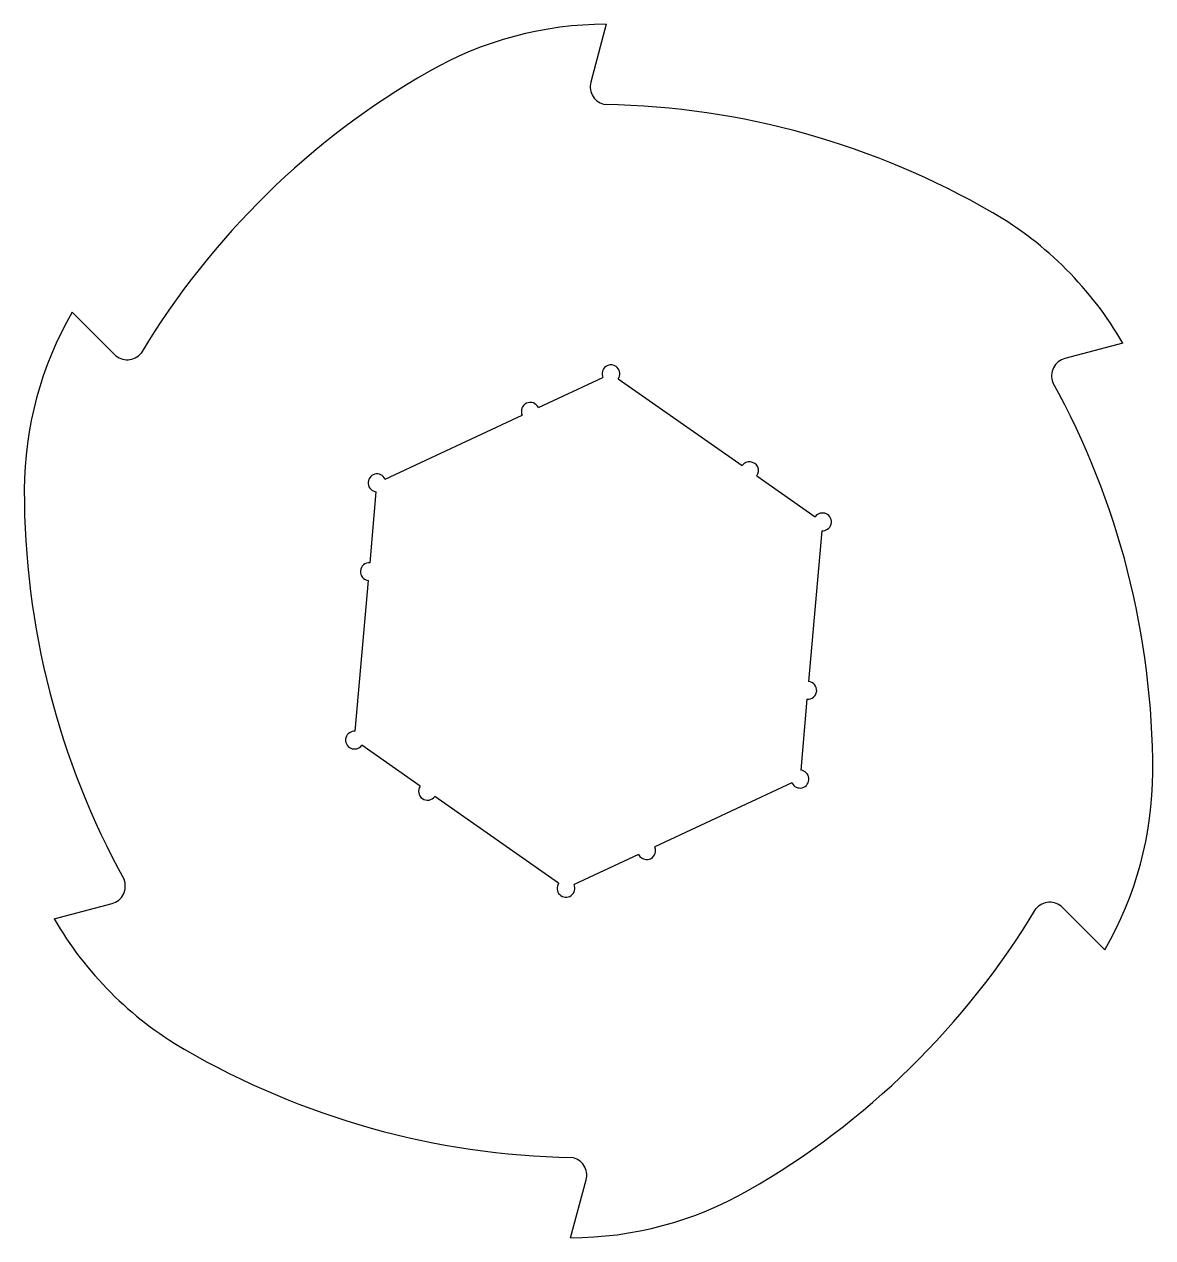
# Model space of a CAD drawing. Extents: x 284 to 411, y 281 to 417.
import ezdxf

# ---------------------------------------------------------------- set-up
doc = ezdxf.new("R2010")
doc.units = 0
doc.linetypes.add('SLD-CONTINUA', pattern=[0])
doc.layers.get('0').update_dxf_attribs({"linetype": 'CONTINUOUS'})

msp = doc.modelspace()

# ---------------------------------------------------------------- linework, layer by layer
at = {"color": 7, "linetype": 'SLD-CONTINUA'}
for p, q in [((349.37, 416.6), (347.64, 410.12)), ((289.52, 384.35), (294.26, 379.61)), ((407.23, 380.89), (400.75, 379.15)), ((341.76, 373.66), (348.99, 377.03)), ((350.71, 376.88), (364.6, 367.16)), ((324.58, 365.65), (339.95, 372.82)), ((366.24, 366.01), (372.77, 361.44)), ((322.9, 356.29), (323.59, 364.23)), ((373.5, 359.87), (372.02, 342.98)), ((321.24, 337.41), (322.72, 354.3)), ((371.85, 340.99), (371.15, 333.05)), ((328.51, 331.27), (321.98, 335.84)), ((370.16, 331.63), (354.8, 324.46)), ((344.03, 320.4), (330.15, 330.12)), ((352.99, 323.62), (345.76, 320.25)), ((287.52, 316.39), (294, 318.13)), ((405.23, 312.93), (400.48, 317.67)), ((345.37, 280.68), (347.11, 287.16))]:
    msp.add_line(p, q, dxfattribs=at)
for centre, radius, start, end in [((349.37, 376.6), 40, 90, 119.8795), ((374.28, 333.25), 90, 119.8795, 148.8717), ((349.57, 409.6), 2, 165, 261.4378), ((347.5, 317.64), 90, 59.8795, 88.8717), ((372.59, 360.89), 40, 30, 59.8795), ((324.16, 364.35), 40, 150, 179.8795), ((295.68, 381.02), 2, 225, 321.4378), ((349.89, 377.45), 1, 325, 205), ((401.26, 377.22), 2, 105, 201.4378), ((320.59, 333.03), 90, 359.8795, 28.8717), ((340.85, 373.24), 1, 25, 205), ((365.42, 366.59), 1, 325, 145), ((323.68, 365.23), 1, 25, 265), ((374.16, 364.25), 90, 179.8795, 208.8717), ((373.59, 360.86), 1, 265, 145), ((322.81, 355.29), 1, 85, 265), ((371.94, 341.99), 1, 265, 85), ((321.16, 336.42), 1, 85, 325), ((371.07, 332.05), 1, 205, 85), ((370.59, 332.93), 40, 330, 359.8795), ((329.33, 330.69), 1, 145, 325), ((353.89, 324.04), 1, 205, 25), ((293.48, 320.06), 2, 285, 21.4378), ((344.85, 319.82), 1, 145, 25), ((399.07, 316.26), 2, 45, 141.4378), ((320.46, 364.03), 90, 299.8795, 328.8717), ((322.16, 336.39), 40, 210, 239.8795), ((347.25, 379.64), 90, 239.8795, 268.8717), ((345.18, 287.68), 2, 345, 81.4378), ((345.37, 320.68), 40, 270, 299.8795)]:
    msp.add_arc(centre, radius, start, end, dxfattribs=at)

doc.saveas('drawing.dxf')
